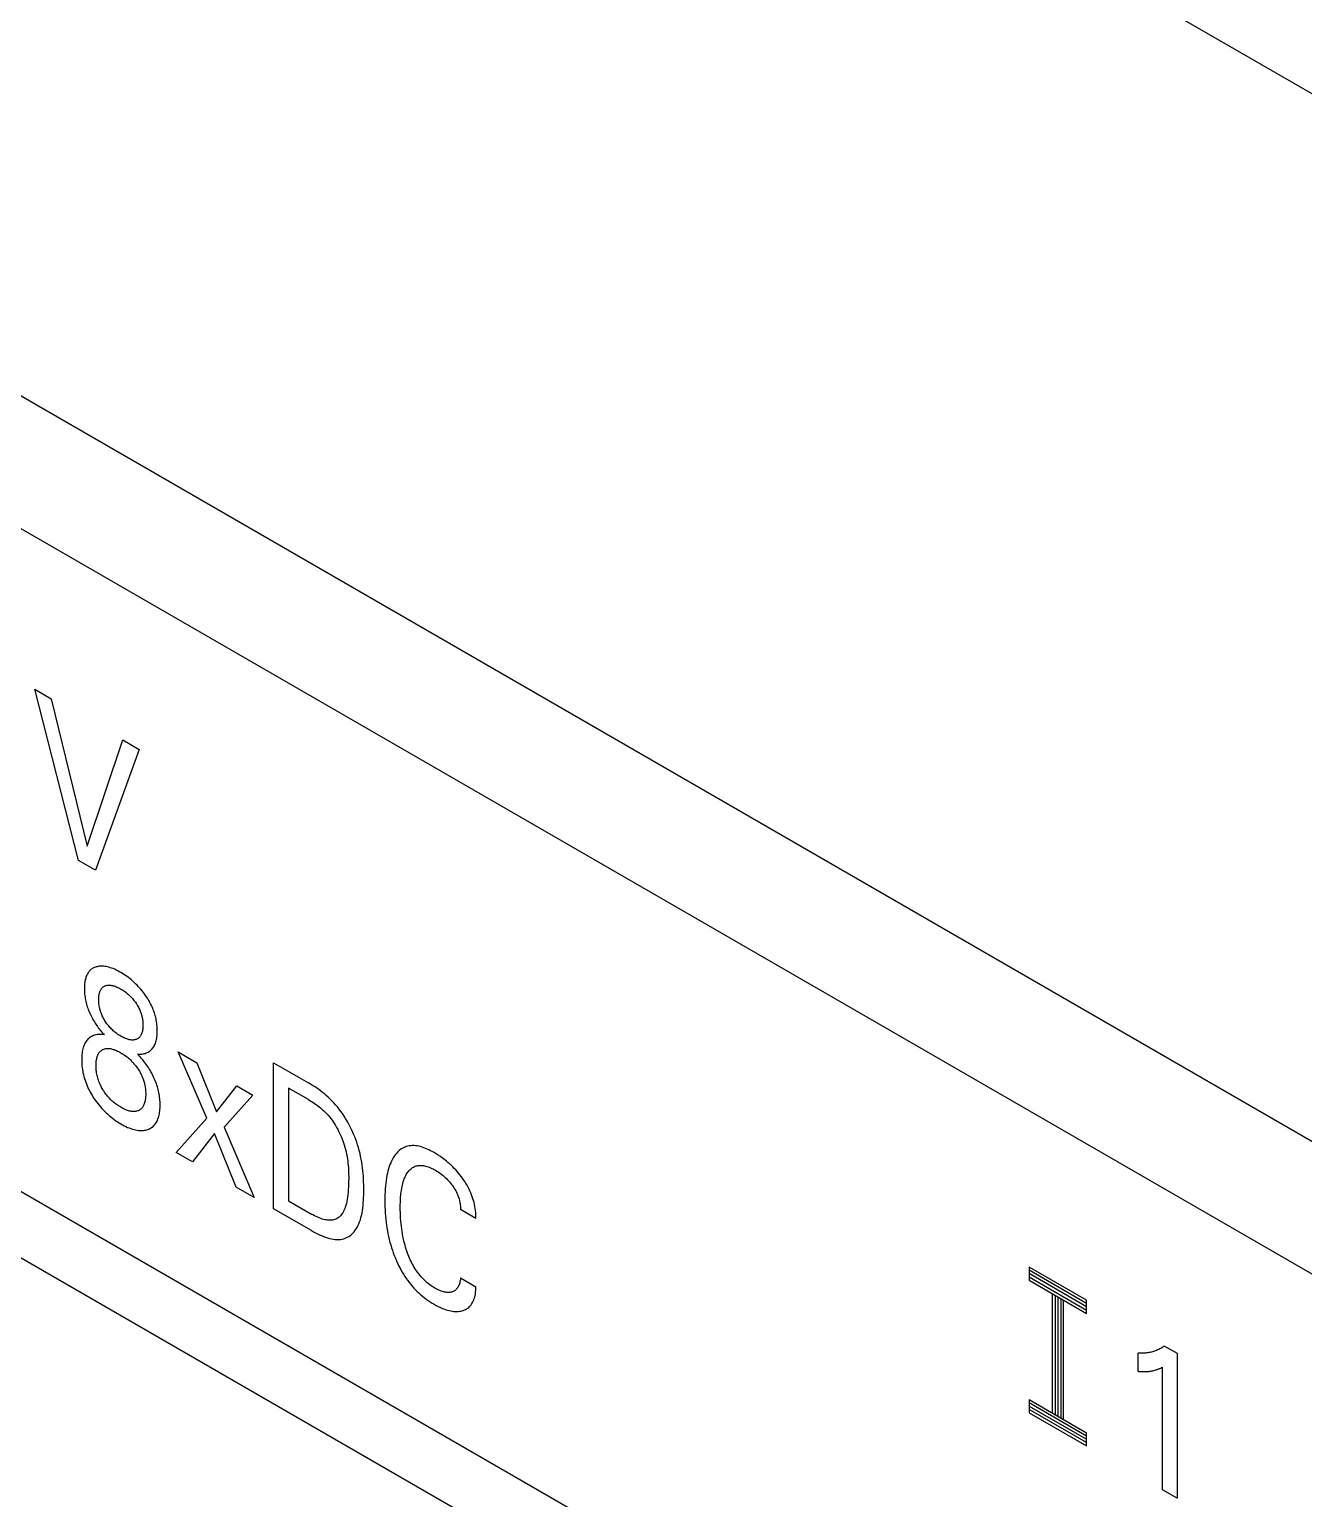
# Model space of a CAD drawing. Extents: x 0 to 420, y 0 to 297.
# Drawn here: x 179.41 to 195.1, y 179.06 to 197.16 of the extents above; entities that cross this region are included whole.
import ezdxf

# ---------------------------------------------------------------- set-up
doc = ezdxf.new("R2010")
doc.units = 0
doc.header["$LTSCALE"] = 23.1
doc.layers.add('40000_ISO', color=7, linetype='CONTINUOUS')

msp = doc.modelspace()

# ---------------------------------------------------------------- linework, layer by layer
at = {"layer": '40000_ISO', "color": 7, "linetype": 'CONTINUOUS'}
for p, q in [((231.888, 175.184), (182.744, 203.557)), ((220.716, 168.734), (171.572, 197.107)), ((220.009, 167.509), (170.865, 195.882)), ((180.019, 186.923), (179.482, 189.029)), ((179.482, 189.029), (179.683, 188.913)), ((179.683, 188.913), (180.126, 187.097)), ((180.126, 187.097), (180.563, 188.405)), ((180.563, 188.405), (180.764, 188.289)), ((180.764, 188.289), (180.226, 186.803)), ((220.009, 159.344), (170.865, 187.717)), ((219.656, 158.732), (170.511, 187.104)), ((180.226, 186.803), (180.019, 186.923)), ((180.104, 185.46), (180.101, 185.446)), ((180.107, 185.473), (180.104, 185.46)), ((180.111, 185.485), (180.107, 185.473)), ((180.115, 185.496), (180.111, 185.485)), ((180.12, 185.507), (180.115, 185.496)), ((180.125, 185.517), (180.12, 185.507)), ((180.13, 185.527), (180.125, 185.517)), ((180.136, 185.537), (180.13, 185.527)), ((180.142, 185.546), (180.136, 185.537)), ((180.149, 185.554), (180.142, 185.546)), ((180.155, 185.562), (180.149, 185.554)), ((180.163, 185.57), (180.155, 185.562)), ((180.171, 185.577), (180.163, 185.57)), ((180.179, 185.583), (180.171, 185.577)), ((180.188, 185.589), (180.179, 185.583)), ((180.197, 185.594), (180.188, 185.589)), ((180.206, 185.599), (180.197, 185.594)), ((180.216, 185.603), (180.206, 185.599)), ((180.226, 185.607), (180.216, 185.603)), ((180.236, 185.61), (180.226, 185.607)), ((180.248, 185.613), (180.236, 185.61)), ((180.26, 185.616), (180.248, 185.613)), ((180.273, 185.618), (180.26, 185.616)), ((180.285, 185.619), (180.273, 185.618)), ((180.298, 185.619), (180.285, 185.619)), ((180.311, 185.619), (180.298, 185.619)), ((180.325, 185.618), (180.311, 185.619)), ((180.341, 185.617), (180.325, 185.618)), ((180.358, 185.614), (180.341, 185.617)), ((180.375, 185.611), (180.358, 185.614)), ((180.392, 185.606), (180.375, 185.611)), ((180.409, 185.601), (180.392, 185.606)), ((180.426, 185.596), (180.409, 185.601)), ((180.445, 185.589), (180.426, 185.596)), ((180.464, 185.581), (180.445, 185.589)), ((180.483, 185.572), (180.464, 185.581)), ((180.502, 185.563), (180.483, 185.572)), ((180.521, 185.552), (180.502, 185.563)), ((180.54, 185.542), (180.521, 185.552)), ((180.559, 185.53), (180.54, 185.542)), ((180.578, 185.518), (180.559, 185.53)), ((180.597, 185.506), (180.578, 185.518)), ((180.616, 185.493), (180.597, 185.506)), ((180.635, 185.479), (180.616, 185.493)), ((180.654, 185.464), (180.635, 185.479)), ((180.671, 185.45), (180.654, 185.464)), ((180.092, 185.374), (180.091, 185.358)), ((180.091, 185.358), (180.091, 185.343)), ((180.091, 185.343), (180.091, 185.326)), ((180.091, 185.326), (180.092, 185.309)), ((180.093, 185.389), (180.092, 185.374)), ((180.092, 185.309), (180.093, 185.292)), ((180.094, 185.404), (180.093, 185.389)), ((180.093, 185.292), (180.094, 185.275)), ((180.096, 185.418), (180.094, 185.404)), ((180.098, 185.433), (180.096, 185.418)), ((180.101, 185.446), (180.098, 185.433)), ((180.273, 185.268), (180.275, 185.28)), ((180.275, 185.28), (180.278, 185.291)), ((180.278, 185.291), (180.28, 185.299)), ((180.28, 185.299), (180.283, 185.307)), ((180.283, 185.307), (180.286, 185.315)), ((180.286, 185.315), (180.289, 185.322)), ((180.289, 185.322), (180.293, 185.329)), ((180.293, 185.329), (180.297, 185.336)), ((180.297, 185.336), (180.301, 185.342)), ((180.301, 185.342), (180.306, 185.348)), ((180.306, 185.348), (180.312, 185.354)), ((180.312, 185.354), (180.318, 185.36)), ((180.318, 185.36), (180.324, 185.365)), ((180.324, 185.365), (180.331, 185.37)), ((180.331, 185.37), (180.338, 185.374)), ((180.338, 185.374), (180.345, 185.377)), ((180.345, 185.377), (180.353, 185.38)), ((180.353, 185.38), (180.361, 185.382)), ((180.361, 185.382), (180.37, 185.384)), ((180.37, 185.384), (180.379, 185.385)), ((180.379, 185.385), (180.388, 185.386)), ((180.388, 185.386), (180.397, 185.386)), ((180.397, 185.386), (180.406, 185.386)), ((180.406, 185.386), (180.416, 185.385)), ((180.416, 185.385), (180.426, 185.383)), ((180.426, 185.383), (180.437, 185.381)), ((180.437, 185.381), (180.447, 185.379)), ((180.447, 185.379), (180.458, 185.376)), ((180.458, 185.376), (180.469, 185.372)), ((180.469, 185.372), (180.48, 185.368)), ((180.48, 185.368), (180.492, 185.363)), ((180.492, 185.363), (180.504, 185.357)), ((180.504, 185.357), (180.516, 185.351)), ((180.516, 185.351), (180.528, 185.345)), ((180.528, 185.345), (180.54, 185.338)), ((180.54, 185.338), (180.552, 185.331)), ((180.552, 185.331), (180.564, 185.323)), ((180.564, 185.323), (180.576, 185.316)), ((180.576, 185.316), (180.588, 185.307)), ((180.588, 185.307), (180.6, 185.299)), ((180.6, 185.299), (180.612, 185.289)), ((180.612, 185.289), (180.622, 185.281)), ((180.622, 185.281), (180.633, 185.272)), ((180.688, 185.435), (180.671, 185.45)), ((180.705, 185.42), (180.688, 185.435)), ((180.722, 185.404), (180.705, 185.42)), ((180.739, 185.387), (180.722, 185.404)), ((180.755, 185.37), (180.739, 185.387)), ((180.771, 185.353), (180.755, 185.37)), ((180.786, 185.335), (180.771, 185.353)), ((180.801, 185.317), (180.786, 185.335)), ((180.816, 185.298), (180.801, 185.317)), ((180.83, 185.279), (180.816, 185.298)), ((180.844, 185.259), (180.83, 185.279)), ((180.094, 185.275), (180.096, 185.258)), ((180.096, 185.258), (180.099, 185.24)), ((180.099, 185.24), (180.102, 185.222)), ((180.102, 185.222), (180.105, 185.204)), ((180.105, 185.204), (180.108, 185.187)), ((180.108, 185.187), (180.113, 185.17)), ((180.113, 185.17), (180.117, 185.153)), ((180.117, 185.153), (180.122, 185.136)), ((180.122, 185.136), (180.127, 185.119)), ((180.127, 185.119), (180.133, 185.102)), ((180.133, 185.102), (180.139, 185.085)), ((180.269, 185.232), (180.27, 185.245)), ((180.269, 185.22), (180.269, 185.232)), ((180.269, 185.207), (180.269, 185.22)), ((180.269, 185.194), (180.269, 185.207)), ((180.269, 185.181), (180.269, 185.194)), ((180.27, 185.167), (180.269, 185.181)), ((180.27, 185.245), (180.271, 185.257)), ((180.271, 185.154), (180.27, 185.167)), ((180.271, 185.257), (180.273, 185.268)), ((180.273, 185.14), (180.271, 185.154)), ((180.275, 185.126), (180.273, 185.14)), ((180.278, 185.112), (180.275, 185.126)), ((180.28, 185.101), (180.278, 185.112)), ((180.283, 185.089), (180.28, 185.101)), ((180.633, 185.272), (180.643, 185.262)), ((180.643, 185.262), (180.654, 185.252)), ((180.654, 185.252), (180.664, 185.242)), ((180.664, 185.242), (180.674, 185.231)), ((180.674, 185.231), (180.683, 185.221)), ((180.683, 185.221), (180.692, 185.21)), ((180.692, 185.21), (180.701, 185.199)), ((180.701, 185.199), (180.71, 185.188)), ((180.71, 185.188), (180.719, 185.176)), ((180.719, 185.176), (180.727, 185.164)), ((180.727, 185.164), (180.728, 185.162)), ((180.728, 185.162), (180.736, 185.15)), ((180.736, 185.15), (180.743, 185.139)), ((180.743, 185.139), (180.75, 185.127)), ((180.75, 185.127), (180.756, 185.115)), ((180.756, 185.115), (180.763, 185.103)), ((180.763, 185.103), (180.768, 185.091)), ((180.855, 185.242), (180.844, 185.259)), ((180.867, 185.225), (180.855, 185.242)), ((180.877, 185.208), (180.867, 185.225)), ((180.888, 185.191), (180.877, 185.208)), ((180.897, 185.173), (180.888, 185.191)), ((180.907, 185.155), (180.897, 185.173)), ((180.916, 185.137), (180.907, 185.155)), ((180.925, 185.118), (180.916, 185.137)), ((180.932, 185.1), (180.925, 185.118)), ((180.94, 185.082), (180.932, 185.1)), ((180.139, 185.085), (180.146, 185.068)), ((180.146, 185.068), (180.153, 185.05)), ((180.153, 185.05), (180.161, 185.033)), ((180.161, 185.033), (180.169, 185.016)), ((180.169, 185.016), (180.178, 184.999)), ((180.178, 184.999), (180.186, 184.982)), ((180.186, 184.982), (180.196, 184.965)), ((180.196, 184.965), (180.205, 184.949)), ((180.205, 184.949), (180.215, 184.933)), ((180.215, 184.933), (180.224, 184.918)), ((180.224, 184.918), (180.233, 184.904)), ((180.286, 185.078), (180.283, 185.089)), ((180.289, 185.067), (180.286, 185.078)), ((180.293, 185.055), (180.289, 185.067)), ((180.297, 185.044), (180.293, 185.055)), ((180.301, 185.032), (180.297, 185.044)), ((180.306, 185.021), (180.301, 185.032)), ((180.311, 185.008), (180.306, 185.021)), ((180.317, 184.996), (180.311, 185.008)), ((180.323, 184.983), (180.317, 184.996)), ((180.33, 184.971), (180.323, 184.983)), ((180.337, 184.959), (180.33, 184.971)), ((180.344, 184.947), (180.337, 184.959)), ((180.352, 184.935), (180.344, 184.947)), ((180.36, 184.923), (180.352, 184.935)), ((180.369, 184.911), (180.36, 184.923)), ((180.768, 185.091), (180.774, 185.078)), ((180.774, 185.078), (180.779, 185.067)), ((180.779, 185.067), (180.783, 185.056)), ((180.783, 185.056), (180.787, 185.044)), ((180.787, 185.044), (180.791, 185.033)), ((180.791, 185.033), (180.794, 185.022)), ((180.794, 185.022), (180.797, 185.01)), ((180.797, 185.01), (180.8, 184.999)), ((180.8, 184.999), (180.802, 184.988)), ((180.802, 184.988), (180.805, 184.974)), ((180.805, 184.974), (180.807, 184.96)), ((180.807, 184.96), (180.809, 184.947)), ((180.809, 184.947), (180.81, 184.933)), ((180.81, 184.933), (180.811, 184.92)), ((180.811, 184.92), (180.811, 184.907)), ((180.947, 185.064), (180.94, 185.082)), ((180.953, 185.046), (180.947, 185.064)), ((180.959, 185.028), (180.953, 185.046)), ((180.964, 185.009), (180.959, 185.028)), ((180.969, 184.991), (180.964, 185.009)), ((180.973, 184.973), (180.969, 184.991)), ((180.977, 184.954), (180.973, 184.973)), ((180.98, 184.935), (180.977, 184.954)), ((180.983, 184.916), (180.98, 184.935)), ((180.985, 184.897), (180.983, 184.916)), ((180.156, 184.738), (180.145, 184.73)), ((180.167, 184.746), (180.156, 184.738)), ((180.179, 184.753), (180.167, 184.746)), ((180.191, 184.759), (180.179, 184.753)), ((180.205, 184.765), (180.191, 184.759)), ((180.219, 184.77), (180.205, 184.765)), ((180.234, 184.774), (180.219, 184.77)), ((180.233, 184.904), (180.243, 184.89)), ((180.25, 184.777), (180.234, 184.774)), ((180.243, 184.89), (180.253, 184.876)), ((180.266, 184.779), (180.25, 184.777)), ((180.253, 184.876), (180.262, 184.862)), ((180.262, 184.862), (180.272, 184.849)), ((180.283, 184.78), (180.266, 184.779)), ((180.272, 184.849), (180.283, 184.836)), ((180.283, 184.836), (180.293, 184.824)), ((180.3, 184.78), (180.283, 184.78)), ((180.293, 184.824), (180.303, 184.811)), ((180.318, 184.778), (180.3, 184.78)), ((180.303, 184.811), (180.314, 184.799)), ((180.314, 184.799), (180.325, 184.788)), ((180.336, 184.776), (180.318, 184.778)), ((180.325, 184.788), (180.336, 184.776)), ((180.378, 184.899), (180.369, 184.911)), ((180.387, 184.888), (180.378, 184.899)), ((180.396, 184.877), (180.387, 184.888)), ((180.405, 184.866), (180.396, 184.877)), ((180.415, 184.855), (180.405, 184.866)), ((180.426, 184.845), (180.415, 184.855)), ((180.436, 184.835), (180.426, 184.845)), ((180.447, 184.825), (180.436, 184.835)), ((180.457, 184.816), (180.447, 184.825)), ((180.468, 184.807), (180.457, 184.816)), ((180.48, 184.797), (180.468, 184.807)), ((180.492, 184.789), (180.48, 184.797)), ((180.504, 184.78), (180.492, 184.789)), ((180.516, 184.772), (180.504, 184.78)), ((180.528, 184.765), (180.516, 184.772)), ((180.54, 184.758), (180.528, 184.765)), ((180.552, 184.751), (180.54, 184.758)), ((180.564, 184.744), (180.552, 184.751)), ((180.576, 184.738), (180.564, 184.744)), ((180.588, 184.733), (180.576, 184.738)), ((180.763, 184.738), (180.757, 184.733)), ((180.769, 184.744), (180.763, 184.738)), ((180.774, 184.75), (180.769, 184.744)), ((180.779, 184.756), (180.774, 184.75)), ((180.783, 184.763), (180.779, 184.756)), ((180.787, 184.77), (180.783, 184.763)), ((180.791, 184.777), (180.787, 184.77)), ((180.794, 184.785), (180.791, 184.777)), ((180.797, 184.792), (180.794, 184.785)), ((180.8, 184.801), (180.797, 184.792)), ((180.802, 184.809), (180.8, 184.801)), ((180.805, 184.82), (180.802, 184.809)), ((180.807, 184.832), (180.805, 184.82)), ((180.809, 184.843), (180.807, 184.832)), ((180.81, 184.856), (180.809, 184.843)), ((180.811, 184.868), (180.81, 184.856)), ((180.811, 184.907), (180.811, 184.894)), ((180.811, 184.894), (180.811, 184.881)), ((180.811, 184.881), (180.811, 184.868)), ((180.982, 184.734), (180.985, 184.751)), ((180.987, 184.878), (180.985, 184.897)), ((180.985, 184.751), (180.987, 184.769)), ((180.988, 184.86), (180.987, 184.878)), ((180.987, 184.769), (180.988, 184.787)), ((180.989, 184.842), (180.988, 184.86)), ((180.988, 184.787), (180.989, 184.805)), ((180.989, 184.824), (180.989, 184.842)), ((180.989, 184.805), (180.989, 184.824)), ((180.065, 184.568), (180.062, 184.549)), ((180.068, 184.586), (180.065, 184.568)), ((180.072, 184.603), (180.068, 184.586)), ((180.077, 184.619), (180.072, 184.603)), ((180.082, 184.634), (180.077, 184.619)), ((180.088, 184.648), (180.082, 184.634)), ((180.094, 184.662), (180.088, 184.648)), ((180.101, 184.675), (180.094, 184.662)), ((180.109, 184.688), (180.101, 184.675)), ((180.117, 184.699), (180.109, 184.688)), ((180.126, 184.71), (180.117, 184.699)), ((180.135, 184.72), (180.126, 184.71)), ((180.145, 184.73), (180.135, 184.72)), ((180.271, 184.551), (180.277, 184.559)), ((180.277, 184.559), (180.283, 184.566)), ((180.283, 184.566), (180.29, 184.573)), ((180.29, 184.573), (180.297, 184.579)), ((180.297, 184.579), (180.304, 184.584)), ((180.304, 184.584), (180.312, 184.589)), ((180.312, 184.589), (180.32, 184.593)), ((180.32, 184.593), (180.329, 184.597)), ((180.329, 184.597), (180.338, 184.6)), ((180.338, 184.6), (180.348, 184.602)), ((180.348, 184.602), (180.358, 184.604)), ((180.358, 184.604), (180.368, 184.605)), ((180.368, 184.605), (180.378, 184.606)), ((180.378, 184.606), (180.389, 184.606)), ((180.389, 184.606), (180.4, 184.605)), ((180.4, 184.605), (180.412, 184.604)), ((180.412, 184.604), (180.424, 184.602)), ((180.424, 184.602), (180.435, 184.599)), ((180.435, 184.599), (180.447, 184.595)), ((180.447, 184.595), (180.459, 184.592)), ((180.459, 184.592), (180.473, 184.587)), ((180.473, 184.587), (180.486, 184.581)), ((180.486, 184.581), (180.5, 184.575)), ((180.5, 184.575), (180.513, 184.569)), ((180.513, 184.569), (180.527, 184.561)), ((180.527, 184.561), (180.54, 184.554)), ((180.54, 184.554), (180.554, 184.546)), ((180.6, 184.728), (180.588, 184.733)), ((180.612, 184.724), (180.6, 184.728)), ((180.623, 184.72), (180.612, 184.724)), ((180.633, 184.717), (180.623, 184.72)), ((180.644, 184.714), (180.633, 184.717)), ((180.654, 184.713), (180.644, 184.714)), ((180.665, 184.711), (180.654, 184.713)), ((180.675, 184.71), (180.665, 184.711)), ((180.684, 184.71), (180.675, 184.71)), ((180.693, 184.71), (180.684, 184.71)), ((180.702, 184.711), (180.693, 184.71)), ((180.711, 184.713), (180.702, 184.711)), ((180.72, 184.715), (180.711, 184.713)), ((180.728, 184.718), (180.72, 184.715)), ((180.736, 184.721), (180.728, 184.718)), ((180.743, 184.724), (180.736, 184.721)), ((180.75, 184.729), (180.743, 184.724)), ((180.757, 184.733), (180.75, 184.729)), ((180.853, 184.551), (180.865, 184.556)), ((180.865, 184.556), (180.876, 184.562)), ((180.876, 184.562), (180.887, 184.568)), ((180.887, 184.568), (180.898, 184.575)), ((180.898, 184.575), (180.907, 184.583)), ((180.907, 184.583), (180.917, 184.592)), ((180.917, 184.592), (180.926, 184.601)), ((180.926, 184.601), (180.934, 184.612)), ((180.934, 184.612), (180.942, 184.622)), ((180.942, 184.622), (180.949, 184.634)), ((180.949, 184.634), (180.955, 184.646)), ((180.955, 184.646), (180.961, 184.659)), ((180.961, 184.659), (180.966, 184.673)), ((180.966, 184.673), (180.971, 184.687)), ((180.971, 184.687), (180.975, 184.701)), ((180.975, 184.701), (180.979, 184.717)), ((180.979, 184.717), (180.982, 184.734)), ((181.6, 183.747), (181.246, 184.563)), ((181.246, 184.563), (181.474, 184.431)), ((180.059, 184.511), (180.058, 184.491)), ((180.058, 184.491), (180.058, 184.471)), ((180.058, 184.471), (180.058, 184.451)), ((180.058, 184.451), (180.058, 184.431)), ((180.058, 184.431), (180.06, 184.411)), ((180.06, 184.53), (180.059, 184.511)), ((180.062, 184.549), (180.06, 184.53)), ((180.06, 184.411), (180.061, 184.39)), ((180.061, 184.39), (180.064, 184.37)), ((180.235, 184.412), (180.236, 184.426)), ((180.235, 184.398), (180.235, 184.412)), ((180.235, 184.383), (180.235, 184.398)), ((180.236, 184.367), (180.235, 184.383)), ((180.236, 184.426), (180.237, 184.44)), ((180.237, 184.44), (180.238, 184.454)), ((180.238, 184.454), (180.24, 184.467)), ((180.24, 184.467), (180.243, 184.48)), ((180.243, 184.48), (180.245, 184.493)), ((180.245, 184.493), (180.249, 184.504)), ((180.249, 184.504), (180.252, 184.514)), ((180.252, 184.514), (180.256, 184.524)), ((180.256, 184.524), (180.261, 184.534)), ((180.261, 184.534), (180.266, 184.543)), ((180.266, 184.543), (180.271, 184.551)), ((180.554, 184.546), (180.567, 184.537)), ((180.567, 184.537), (180.581, 184.528)), ((180.581, 184.528), (180.594, 184.519)), ((180.594, 184.519), (180.608, 184.509)), ((180.608, 184.509), (180.621, 184.498)), ((180.621, 184.498), (180.633, 184.488)), ((180.633, 184.488), (180.645, 184.478)), ((180.645, 184.478), (180.657, 184.467)), ((180.657, 184.467), (180.669, 184.455)), ((180.669, 184.455), (180.68, 184.443)), ((180.68, 184.443), (180.692, 184.431)), ((180.692, 184.431), (180.702, 184.419)), ((180.702, 184.419), (180.713, 184.406)), ((180.713, 184.406), (180.723, 184.393)), ((180.723, 184.393), (180.733, 184.38)), ((180.733, 184.38), (180.743, 184.366)), ((180.758, 184.526), (180.744, 184.539)), ((180.744, 184.539), (180.759, 184.538)), ((180.771, 184.512), (180.758, 184.526)), ((180.759, 184.538), (180.773, 184.537)), ((180.784, 184.498), (180.771, 184.512)), ((180.773, 184.537), (180.788, 184.537)), ((180.796, 184.483), (180.784, 184.498)), ((180.788, 184.537), (180.801, 184.538)), ((180.809, 184.468), (180.796, 184.483)), ((180.801, 184.538), (180.815, 184.54)), ((180.821, 184.453), (180.809, 184.468)), ((180.815, 184.54), (180.828, 184.543)), ((180.833, 184.437), (180.821, 184.453)), ((180.828, 184.543), (180.841, 184.546)), ((180.845, 184.422), (180.833, 184.437)), ((180.841, 184.546), (180.853, 184.551)), ((180.857, 184.405), (180.845, 184.422)), ((180.868, 184.388), (180.857, 184.405)), ((180.879, 184.371), (180.868, 184.388)), ((181.474, 184.431), (181.719, 183.827)), ((182.421, 182.633), (182.421, 184.429)), ((182.421, 184.429), (182.85, 184.182)), ((180.064, 184.37), (180.067, 184.349)), ((180.067, 184.349), (180.07, 184.328)), ((180.07, 184.328), (180.074, 184.306)), ((180.074, 184.306), (180.079, 184.284)), ((180.079, 184.284), (180.085, 184.261)), ((180.085, 184.261), (180.092, 184.238)), ((180.092, 184.238), (180.099, 184.215)), ((180.099, 184.215), (180.107, 184.192)), ((180.107, 184.192), (180.116, 184.17)), ((180.237, 184.352), (180.236, 184.367)), ((180.238, 184.336), (180.237, 184.352)), ((180.24, 184.321), (180.238, 184.336)), ((180.242, 184.305), (180.24, 184.321)), ((180.245, 184.288), (180.242, 184.305)), ((180.248, 184.274), (180.245, 184.288)), ((180.252, 184.259), (180.248, 184.274)), ((180.256, 184.244), (180.252, 184.259)), ((180.26, 184.229), (180.256, 184.244)), ((180.265, 184.214), (180.26, 184.229)), ((180.27, 184.199), (180.265, 184.214)), ((180.276, 184.184), (180.27, 184.199)), ((180.743, 184.366), (180.752, 184.353)), ((180.752, 184.353), (180.761, 184.339)), ((180.761, 184.339), (180.769, 184.326)), ((180.769, 184.326), (180.777, 184.312)), ((180.777, 184.312), (180.784, 184.298)), ((180.784, 184.298), (180.791, 184.284)), ((180.791, 184.284), (180.798, 184.27)), ((180.798, 184.27), (180.804, 184.255)), ((180.804, 184.255), (180.809, 184.242)), ((180.809, 184.242), (180.814, 184.229)), ((180.814, 184.229), (180.819, 184.217)), ((180.819, 184.217), (180.823, 184.204)), ((180.823, 184.204), (180.826, 184.191)), ((180.89, 184.354), (180.879, 184.371)), ((180.901, 184.337), (180.89, 184.354)), ((180.911, 184.319), (180.901, 184.337)), ((180.921, 184.301), (180.911, 184.319)), ((180.93, 184.283), (180.921, 184.301)), ((180.939, 184.265), (180.93, 184.283)), ((180.948, 184.246), (180.939, 184.265)), ((180.956, 184.228), (180.948, 184.246)), ((180.964, 184.209), (180.956, 184.228)), ((180.971, 184.191), (180.964, 184.209)), ((180.116, 184.17), (180.125, 184.147)), ((180.125, 184.147), (180.134, 184.127)), ((180.134, 184.127), (180.143, 184.107)), ((180.143, 184.107), (180.153, 184.087)), ((180.153, 184.087), (180.163, 184.068)), ((180.163, 184.068), (180.174, 184.049)), ((180.174, 184.049), (180.185, 184.03)), ((180.185, 184.03), (180.197, 184.011)), ((180.197, 184.011), (180.209, 183.992)), ((180.282, 184.17), (180.276, 184.184)), ((180.289, 184.156), (180.282, 184.17)), ((180.296, 184.141), (180.289, 184.156)), ((180.303, 184.127), (180.296, 184.141)), ((180.311, 184.113), (180.303, 184.127)), ((180.319, 184.1), (180.311, 184.113)), ((180.327, 184.086), (180.319, 184.1)), ((180.329, 184.083), (180.327, 184.086)), ((180.338, 184.069), (180.329, 184.083)), ((180.347, 184.056), (180.338, 184.069)), ((180.357, 184.043), (180.347, 184.056)), ((180.367, 184.03), (180.357, 184.043)), ((180.377, 184.018), (180.367, 184.03)), ((180.387, 184.006), (180.377, 184.018)), ((180.826, 184.191), (180.83, 184.178)), ((180.83, 184.178), (180.833, 184.165)), ((180.833, 184.165), (180.836, 184.153)), ((180.836, 184.153), (180.838, 184.137)), ((180.838, 184.137), (180.841, 184.121)), ((180.841, 184.121), (180.843, 184.105)), ((180.843, 184.105), (180.844, 184.09)), ((180.844, 184.09), (180.845, 184.075)), ((180.845, 184.016), (180.844, 184.001)), ((180.845, 184.075), (180.846, 184.06)), ((180.846, 184.03), (180.845, 184.016)), ((180.846, 184.06), (180.846, 184.045)), ((180.846, 184.045), (180.846, 184.03)), ((180.978, 184.172), (180.971, 184.191)), ((180.984, 184.154), (180.978, 184.172)), ((180.99, 184.135), (180.984, 184.154)), ((180.996, 184.117), (180.99, 184.135)), ((181, 184.099), (180.996, 184.117)), ((181.005, 184.08), (181, 184.099)), ((181.009, 184.062), (181.005, 184.08)), ((181.012, 184.043), (181.009, 184.062)), ((181.015, 184.024), (181.012, 184.043)), ((181.018, 184.005), (181.015, 184.024)), ((181.719, 183.827), (181.967, 184.146)), ((182.167, 184.031), (181.813, 183.636)), ((181.967, 184.146), (182.167, 184.031)), ((182.606, 184.118), (182.606, 182.73)), ((182.85, 183.978), (182.606, 184.118)), ((182.874, 184.167), (182.85, 184.182)), ((182.899, 184.152), (182.874, 184.167)), ((182.923, 184.136), (182.899, 184.152)), ((182.948, 184.12), (182.923, 184.136)), ((182.973, 184.103), (182.948, 184.12)), ((182.997, 184.085), (182.973, 184.103)), ((183.022, 184.066), (182.997, 184.085)), ((183.046, 184.046), (183.022, 184.066)), ((183.07, 184.026), (183.046, 184.046)), ((183.094, 184.005), (183.07, 184.026)), ((180.209, 183.992), (180.224, 183.971)), ((180.224, 183.971), (180.239, 183.949)), ((180.239, 183.949), (180.255, 183.928)), ((180.255, 183.928), (180.272, 183.908)), ((180.272, 183.908), (180.288, 183.888)), ((180.288, 183.888), (180.305, 183.868)), ((180.305, 183.868), (180.323, 183.849)), ((180.323, 183.849), (180.341, 183.831)), ((180.341, 183.831), (180.359, 183.813)), ((180.399, 183.993), (180.387, 184.006)), ((180.41, 183.981), (180.399, 183.993)), ((180.422, 183.97), (180.41, 183.981)), ((180.434, 183.959), (180.422, 183.97)), ((180.446, 183.948), (180.434, 183.959)), ((180.458, 183.938), (180.446, 183.948)), ((180.472, 183.927), (180.458, 183.938)), ((180.485, 183.917), (180.472, 183.927)), ((180.499, 183.907), (180.485, 183.917)), ((180.513, 183.898), (180.499, 183.907)), ((180.526, 183.89), (180.513, 183.898)), ((180.54, 183.882), (180.526, 183.89)), ((180.554, 183.874), (180.54, 183.882)), ((180.567, 183.867), (180.554, 183.874)), ((180.581, 183.86), (180.567, 183.867)), ((180.595, 183.854), (180.581, 183.86)), ((180.608, 183.848), (180.595, 183.854)), ((180.622, 183.844), (180.608, 183.848)), ((180.634, 183.84), (180.622, 183.844)), ((180.646, 183.836), (180.634, 183.84)), ((180.658, 183.834), (180.646, 183.836)), ((180.67, 183.832), (180.658, 183.834)), ((180.681, 183.83), (180.67, 183.832)), ((180.693, 183.83), (180.681, 183.83)), ((180.703, 183.83), (180.693, 183.83)), ((180.714, 183.831), (180.703, 183.83)), ((180.724, 183.832), (180.714, 183.831)), ((180.734, 183.834), (180.724, 183.832)), ((180.744, 183.837), (180.734, 183.834)), ((180.753, 183.84), (180.744, 183.837)), ((180.761, 183.844), (180.753, 183.84)), ((180.77, 183.848), (180.761, 183.844)), ((180.777, 183.853), (180.77, 183.848)), ((180.785, 183.859), (180.777, 183.853)), ((180.792, 183.865), (180.785, 183.859)), ((180.798, 183.872), (180.792, 183.865)), ((180.805, 183.879), (180.798, 183.872)), ((180.81, 183.887), (180.805, 183.879)), ((180.816, 183.896), (180.81, 183.887)), ((180.821, 183.905), (180.816, 183.896)), ((180.825, 183.915), (180.821, 183.905)), ((180.829, 183.926), (180.825, 183.915)), ((180.833, 183.936), (180.829, 183.926)), ((180.836, 183.947), (180.833, 183.936)), ((180.839, 183.96), (180.836, 183.947)), ((180.841, 183.974), (180.839, 183.96)), ((180.843, 183.987), (180.841, 183.974)), ((180.844, 184.001), (180.843, 183.987)), ((181.017, 183.819), (181.02, 183.837)), ((181.02, 183.986), (181.018, 184.005)), ((181.021, 183.968), (181.02, 183.986)), ((181.02, 183.837), (181.021, 183.855)), ((181.023, 183.949), (181.021, 183.968)), ((181.021, 183.855), (181.023, 183.874)), ((181.023, 183.931), (181.023, 183.949)), ((181.023, 183.913), (181.023, 183.931)), ((181.023, 183.894), (181.023, 183.913)), ((181.023, 183.874), (181.023, 183.894)), ((182.85, 183.978), (182.869, 183.967)), ((182.869, 183.967), (182.888, 183.955)), ((182.888, 183.955), (182.907, 183.942)), ((182.907, 183.942), (182.926, 183.929)), ((182.926, 183.929), (182.945, 183.916)), ((182.945, 183.916), (182.964, 183.901)), ((182.964, 183.901), (182.983, 183.886)), ((182.983, 183.886), (183.002, 183.871)), ((183.002, 183.871), (183.021, 183.855)), ((183.021, 183.855), (183.039, 183.838)), ((183.039, 183.838), (183.057, 183.82)), ((183.117, 183.983), (183.094, 184.005)), ((183.14, 183.96), (183.117, 183.983)), ((183.163, 183.936), (183.14, 183.96)), ((183.185, 183.912), (183.163, 183.936)), ((183.207, 183.887), (183.185, 183.912)), ((183.228, 183.86), (183.207, 183.887)), ((183.249, 183.832), (183.228, 183.86)), ((183.27, 183.804), (183.249, 183.832)), ((180.359, 183.813), (180.378, 183.796)), ((180.378, 183.796), (180.397, 183.779)), ((180.397, 183.779), (180.415, 183.764)), ((180.415, 183.764), (180.436, 183.747)), ((180.436, 183.747), (180.457, 183.732)), ((180.457, 183.732), (180.477, 183.717)), ((180.477, 183.717), (180.498, 183.704)), ((180.498, 183.704), (180.519, 183.69)), ((180.519, 183.69), (180.54, 183.678)), ((180.54, 183.678), (180.561, 183.666)), ((180.561, 183.666), (180.582, 183.655)), ((180.582, 183.655), (180.603, 183.645)), ((180.937, 183.647), (180.947, 183.656)), ((180.947, 183.656), (180.956, 183.666)), ((180.956, 183.666), (180.964, 183.676)), ((180.964, 183.676), (180.972, 183.688)), ((180.972, 183.688), (180.979, 183.699)), ((180.979, 183.699), (180.986, 183.712)), ((180.986, 183.712), (180.992, 183.725)), ((180.992, 183.725), (180.997, 183.738)), ((180.997, 183.738), (181.002, 183.753)), ((181.002, 183.753), (181.007, 183.767)), ((181.007, 183.767), (181.011, 183.784)), ((181.011, 183.784), (181.014, 183.801)), ((181.014, 183.801), (181.017, 183.819)), ((181.22, 183.326), (181.6, 183.747)), ((183.057, 183.82), (183.075, 183.802)), ((183.075, 183.802), (183.092, 183.783)), ((183.092, 183.783), (183.109, 183.763)), ((183.109, 183.763), (183.125, 183.743)), ((183.125, 183.743), (183.141, 183.722)), ((183.141, 183.722), (183.156, 183.701)), ((183.156, 183.701), (183.17, 183.679)), ((183.17, 183.679), (183.184, 183.657)), ((183.184, 183.657), (183.197, 183.634)), ((183.289, 183.774), (183.27, 183.804)), ((183.308, 183.744), (183.289, 183.774)), ((183.327, 183.713), (183.308, 183.744)), ((183.344, 183.682), (183.327, 183.713)), ((183.361, 183.65), (183.344, 183.682)), ((183.377, 183.618), (183.361, 183.65)), ((180.603, 183.645), (180.624, 183.635)), ((180.624, 183.635), (180.644, 183.627)), ((180.644, 183.627), (180.665, 183.619)), ((180.665, 183.619), (180.684, 183.613)), ((180.684, 183.613), (180.703, 183.608)), ((180.703, 183.608), (180.721, 183.604)), ((180.721, 183.604), (180.74, 183.6)), ((180.74, 183.6), (180.758, 183.598)), ((180.758, 183.598), (180.767, 183.597)), ((180.767, 183.597), (180.775, 183.596)), ((180.775, 183.596), (180.79, 183.596)), ((180.79, 183.596), (180.804, 183.596)), ((180.804, 183.596), (180.818, 183.597)), ((180.818, 183.597), (180.832, 183.599)), ((180.832, 183.599), (180.845, 183.602)), ((180.845, 183.602), (180.858, 183.605)), ((180.858, 183.605), (180.871, 183.609)), ((180.871, 183.609), (180.883, 183.614)), ((180.883, 183.614), (180.895, 183.619)), ((180.895, 183.619), (180.906, 183.625)), ((180.906, 183.625), (180.917, 183.632)), ((180.917, 183.632), (180.927, 183.639)), ((180.927, 183.639), (180.937, 183.647)), ((181.692, 183.56), (181.423, 183.209)), ((181.962, 182.897), (181.692, 183.56)), ((181.813, 183.636), (182.182, 182.771)), ((183.197, 183.634), (183.21, 183.611)), ((183.21, 183.611), (183.222, 183.587)), ((183.222, 183.587), (183.234, 183.563)), ((183.234, 183.563), (183.245, 183.539)), ((183.245, 183.539), (183.255, 183.515)), ((183.255, 183.515), (183.265, 183.491)), ((183.265, 183.491), (183.274, 183.467)), ((183.392, 183.585), (183.377, 183.618)), ((183.406, 183.552), (183.392, 183.585)), ((183.42, 183.52), (183.406, 183.552)), ((183.432, 183.487), (183.42, 183.52)), ((183.444, 183.454), (183.432, 183.487)), ((181.423, 183.209), (181.22, 183.326)), ((183.274, 183.467), (183.283, 183.443)), ((183.283, 183.443), (183.291, 183.418)), ((183.291, 183.418), (183.299, 183.389)), ((183.299, 183.389), (183.307, 183.361)), ((183.307, 183.361), (183.314, 183.332)), ((183.314, 183.332), (183.32, 183.304)), ((183.32, 183.304), (183.325, 183.275)), ((183.455, 183.421), (183.444, 183.454)), ((183.466, 183.385), (183.455, 183.421)), ((183.476, 183.348), (183.466, 183.385)), ((183.485, 183.312), (183.476, 183.348)), ((183.493, 183.276), (183.485, 183.312)), ((183.919, 183.298), (183.906, 183.28)), ((183.933, 183.314), (183.919, 183.298)), ((183.946, 183.329), (183.933, 183.314)), ((183.959, 183.342), (183.946, 183.329)), ((183.973, 183.354), (183.959, 183.342)), ((183.988, 183.365), (183.973, 183.354)), ((184.004, 183.375), (183.988, 183.365)), ((184.02, 183.384), (184.004, 183.375)), ((184.037, 183.392), (184.02, 183.384)), ((184.054, 183.398), (184.037, 183.392)), ((184.072, 183.403), (184.054, 183.398)), ((184.09, 183.407), (184.072, 183.403)), ((184.109, 183.409), (184.09, 183.407)), ((184.128, 183.41), (184.109, 183.409)), ((184.148, 183.41), (184.128, 183.41)), ((184.168, 183.408), (184.148, 183.41)), ((184.188, 183.406), (184.168, 183.408)), ((184.209, 183.402), (184.188, 183.406)), ((184.229, 183.397), (184.209, 183.402)), ((184.25, 183.391), (184.229, 183.397)), ((184.27, 183.384), (184.25, 183.391)), ((184.291, 183.376), (184.27, 183.384)), ((184.312, 183.367), (184.291, 183.376)), ((184.333, 183.358), (184.312, 183.367)), ((184.354, 183.347), (184.333, 183.358)), ((184.375, 183.336), (184.354, 183.347)), ((184.396, 183.324), (184.375, 183.336)), ((184.423, 183.309), (184.396, 183.324)), ((184.449, 183.292), (184.423, 183.309)), ((184.476, 183.274), (184.449, 183.292)), ((183.325, 183.275), (183.33, 183.247)), ((183.33, 183.247), (183.334, 183.22)), ((183.334, 183.22), (183.337, 183.192)), ((183.337, 183.192), (183.339, 183.165)), ((183.339, 183.165), (183.342, 183.138)), ((183.342, 183.138), (183.343, 183.111)), ((183.343, 183.111), (183.344, 183.084)), ((183.5, 183.241), (183.493, 183.276)), ((183.507, 183.205), (183.5, 183.241)), ((183.512, 183.17), (183.507, 183.205)), ((183.516, 183.136), (183.512, 183.17)), ((183.52, 183.101), (183.516, 183.136)), ((183.836, 183.124), (183.829, 183.097)), ((183.845, 183.151), (183.836, 183.124)), ((183.854, 183.176), (183.845, 183.151)), ((183.863, 183.199), (183.854, 183.176)), ((183.872, 183.22), (183.863, 183.199)), ((183.883, 183.241), (183.872, 183.22)), ((183.894, 183.261), (183.883, 183.241)), ((183.906, 183.28), (183.894, 183.261)), ((184.087, 183.099), (184.095, 183.108)), ((184.095, 183.108), (184.104, 183.117)), ((184.104, 183.117), (184.113, 183.125)), ((184.113, 183.125), (184.123, 183.133)), ((184.123, 183.133), (184.133, 183.14)), ((184.133, 183.14), (184.143, 183.146)), ((184.143, 183.146), (184.154, 183.151)), ((184.154, 183.151), (184.166, 183.156)), ((184.166, 183.156), (184.177, 183.16)), ((184.177, 183.16), (184.189, 183.162)), ((184.189, 183.162), (184.201, 183.165)), ((184.201, 183.165), (184.213, 183.166)), ((184.213, 183.166), (184.225, 183.166)), ((184.225, 183.166), (184.238, 183.166)), ((184.238, 183.166), (184.251, 183.166)), ((184.251, 183.166), (184.265, 183.164)), ((184.265, 183.164), (184.278, 183.162)), ((184.278, 183.162), (184.293, 183.158)), ((184.293, 183.158), (184.308, 183.154)), ((184.308, 183.154), (184.323, 183.149)), ((184.323, 183.149), (184.338, 183.144)), ((184.338, 183.144), (184.353, 183.137)), ((184.353, 183.137), (184.369, 183.13)), ((184.369, 183.13), (184.384, 183.123)), ((184.384, 183.123), (184.4, 183.115)), ((184.4, 183.115), (184.415, 183.106)), ((184.415, 183.106), (184.431, 183.097)), ((184.502, 183.255), (184.476, 183.274)), ((184.529, 183.235), (184.502, 183.255)), ((184.548, 183.219), (184.529, 183.235)), ((184.568, 183.203), (184.548, 183.219)), ((184.588, 183.186), (184.568, 183.203)), ((184.607, 183.168), (184.588, 183.186)), ((184.626, 183.149), (184.607, 183.168)), ((184.645, 183.13), (184.626, 183.149)), ((184.663, 183.111), (184.645, 183.13)), ((184.68, 183.092), (184.663, 183.111)), ((183.345, 182.936), (183.343, 182.902)), ((183.344, 183.084), (183.345, 183.058)), ((183.345, 183.058), (183.346, 183.031)), ((183.346, 183.005), (183.345, 182.97)), ((183.345, 182.97), (183.345, 182.936)), ((183.346, 183.031), (183.346, 183.005)), ((183.523, 183.066), (183.52, 183.101)), ((183.526, 183.032), (183.523, 183.066)), ((183.528, 182.998), (183.526, 183.032)), ((183.529, 182.964), (183.528, 182.998)), ((183.53, 182.931), (183.529, 182.964)), ((183.531, 182.897), (183.53, 182.931)), ((183.802, 182.948), (183.798, 182.913)), ((183.806, 182.982), (183.802, 182.948)), ((183.811, 183.012), (183.806, 182.982)), ((183.816, 183.041), (183.811, 183.012)), ((183.822, 183.069), (183.816, 183.041)), ((183.829, 183.097), (183.822, 183.069)), ((184.007, 182.924), (184.012, 182.945)), ((184.012, 182.945), (184.018, 182.965)), ((184.018, 182.965), (184.024, 182.984)), ((184.024, 182.984), (184.029, 182.999)), ((184.029, 182.999), (184.035, 183.013)), ((184.035, 183.013), (184.041, 183.027)), ((184.041, 183.027), (184.048, 183.04)), ((184.048, 183.04), (184.055, 183.053)), ((184.055, 183.053), (184.062, 183.066)), ((184.062, 183.066), (184.07, 183.078)), ((184.07, 183.078), (184.078, 183.089)), ((184.078, 183.089), (184.087, 183.099)), ((184.431, 183.097), (184.446, 183.087)), ((184.446, 183.087), (184.462, 183.076)), ((184.462, 183.076), (184.478, 183.065)), ((184.478, 183.065), (184.493, 183.053)), ((184.493, 183.053), (184.507, 183.042)), ((184.507, 183.042), (184.521, 183.03)), ((184.521, 183.03), (184.535, 183.017)), ((184.535, 183.017), (184.549, 183.004)), ((184.549, 183.004), (184.562, 182.99)), ((184.562, 182.99), (184.575, 182.977)), ((184.575, 182.977), (184.587, 182.963)), ((184.587, 182.963), (184.599, 182.948)), ((184.599, 182.948), (184.611, 182.933)), ((184.611, 182.933), (184.622, 182.918)), ((184.697, 183.072), (184.68, 183.092)), ((184.714, 183.052), (184.697, 183.072)), ((184.73, 183.031), (184.714, 183.052)), ((184.746, 183.009), (184.73, 183.031)), ((184.761, 182.988), (184.746, 183.009)), ((184.775, 182.966), (184.761, 182.988)), ((184.789, 182.943), (184.775, 182.966)), ((184.803, 182.921), (184.789, 182.943)), ((182.182, 182.771), (181.962, 182.897)), ((183.327, 182.749), (183.322, 182.723)), ((183.331, 182.775), (183.327, 182.749)), ((183.335, 182.802), (183.331, 182.775)), ((183.338, 182.835), (183.335, 182.802)), ((183.341, 182.868), (183.338, 182.835)), ((183.343, 182.902), (183.341, 182.868)), ((183.527, 182.733), (183.529, 182.765)), ((183.529, 182.765), (183.53, 182.798)), ((183.53, 182.798), (183.531, 182.831)), ((183.531, 182.864), (183.531, 182.897)), ((183.531, 182.831), (183.531, 182.864)), ((183.792, 182.806), (183.791, 182.769)), ((183.791, 182.769), (183.791, 182.732)), ((183.793, 182.842), (183.792, 182.806)), ((183.796, 182.878), (183.793, 182.842)), ((183.798, 182.913), (183.796, 182.878)), ((183.983, 182.743), (183.985, 182.773)), ((183.985, 182.773), (183.987, 182.802)), ((183.987, 182.802), (183.989, 182.82)), ((183.989, 182.82), (183.991, 182.838)), ((183.991, 182.838), (183.995, 182.86)), ((183.995, 182.86), (183.998, 182.882)), ((183.998, 182.882), (184.002, 182.903)), ((184.002, 182.903), (184.007, 182.924)), ((184.622, 182.918), (184.631, 182.905)), ((184.631, 182.905), (184.64, 182.892)), ((184.64, 182.892), (184.648, 182.878)), ((184.648, 182.878), (184.656, 182.865)), ((184.656, 182.865), (184.664, 182.851)), ((184.664, 182.851), (184.671, 182.837)), ((184.671, 182.837), (184.678, 182.823)), ((184.678, 182.823), (184.684, 182.809)), ((184.684, 182.809), (184.69, 182.795)), ((184.69, 182.795), (184.695, 182.781)), ((184.695, 182.781), (184.7, 182.767)), ((184.7, 182.767), (184.705, 182.753)), ((184.705, 182.753), (184.708, 182.739)), ((184.816, 182.898), (184.803, 182.921)), ((184.828, 182.874), (184.816, 182.898)), ((184.839, 182.851), (184.828, 182.874)), ((184.849, 182.827), (184.839, 182.851)), ((184.859, 182.804), (184.849, 182.827)), ((184.867, 182.78), (184.859, 182.804)), ((184.875, 182.756), (184.867, 182.78)), ((184.882, 182.733), (184.875, 182.756)), ((182.886, 182.364), (182.421, 182.633)), ((182.606, 182.73), (182.887, 182.567)), ((182.906, 182.557), (182.887, 182.567)), ((183.267, 182.574), (183.258, 182.562)), ((183.276, 182.588), (183.267, 182.574)), ((183.283, 182.603), (183.276, 182.588)), ((183.29, 182.618), (183.283, 182.603)), ((183.297, 182.634), (183.29, 182.618)), ((183.303, 182.65), (183.297, 182.634)), ((183.31, 182.674), (183.303, 182.65)), ((183.317, 182.698), (183.31, 182.674)), ((183.322, 182.723), (183.317, 182.698)), ((183.504, 182.551), (183.51, 182.579)), ((183.51, 182.579), (183.515, 182.609)), ((183.515, 182.609), (183.519, 182.639)), ((183.519, 182.639), (183.522, 182.67)), ((183.522, 182.67), (183.525, 182.701)), ((183.525, 182.701), (183.527, 182.733)), ((183.791, 182.732), (183.791, 182.695)), ((183.791, 182.695), (183.792, 182.657)), ((183.792, 182.657), (183.793, 182.62)), ((183.793, 182.62), (183.796, 182.581)), ((183.796, 182.581), (183.798, 182.543)), ((183.981, 182.682), (183.982, 182.713)), ((183.981, 182.651), (183.981, 182.682)), ((183.981, 182.618), (183.981, 182.651)), ((183.982, 182.584), (183.981, 182.618)), ((183.982, 182.713), (183.983, 182.743)), ((183.983, 182.55), (183.982, 182.584)), ((184.708, 182.739), (184.712, 182.725)), ((184.712, 182.725), (184.715, 182.71)), ((184.715, 182.71), (184.718, 182.695)), ((184.718, 182.695), (184.72, 182.68)), ((184.72, 182.68), (184.721, 182.666)), ((184.721, 182.666), (184.722, 182.651)), ((184.722, 182.651), (184.723, 182.637)), ((184.723, 182.637), (184.723, 182.624)), ((184.913, 182.514), (184.723, 182.624)), ((184.889, 182.709), (184.882, 182.733)), ((184.894, 182.686), (184.889, 182.709)), ((184.9, 182.66), (184.894, 182.686)), ((184.904, 182.635), (184.9, 182.66)), ((184.908, 182.61), (184.904, 182.635)), ((184.91, 182.585), (184.908, 182.61)), ((184.912, 182.561), (184.91, 182.585)), ((182.925, 182.546), (182.906, 182.557)), ((182.945, 182.537), (182.925, 182.546)), ((182.964, 182.528), (182.945, 182.537)), ((182.983, 182.52), (182.964, 182.528)), ((183.002, 182.513), (182.983, 182.52)), ((183.02, 182.506), (183.002, 182.513)), ((183.039, 182.501), (183.02, 182.506)), ((183.055, 182.497), (183.039, 182.501)), ((183.071, 182.494), (183.055, 182.497)), ((183.086, 182.492), (183.071, 182.494)), ((183.102, 182.49), (183.086, 182.492)), ((183.117, 182.49), (183.102, 182.49)), ((183.131, 182.491), (183.117, 182.49)), ((183.146, 182.492), (183.131, 182.491)), ((183.16, 182.495), (183.146, 182.492)), ((183.174, 182.499), (183.16, 182.495)), ((183.188, 182.505), (183.174, 182.499)), ((183.202, 182.511), (183.188, 182.505)), ((183.215, 182.519), (183.202, 182.511)), ((183.227, 182.528), (183.215, 182.519)), ((183.238, 182.538), (183.227, 182.528)), ((183.249, 182.549), (183.238, 182.538)), ((183.258, 182.562), (183.249, 182.549)), ((183.426, 182.367), (183.438, 182.384)), ((183.438, 182.384), (183.449, 182.402)), ((183.449, 182.402), (183.459, 182.421)), ((183.459, 182.421), (183.47, 182.445)), ((183.47, 182.445), (183.48, 182.47)), ((183.48, 182.47), (183.489, 182.496)), ((183.489, 182.496), (183.497, 182.523)), ((183.497, 182.523), (183.504, 182.551)), ((183.798, 182.543), (183.802, 182.504)), ((183.802, 182.504), (183.807, 182.465)), ((183.807, 182.465), (183.811, 182.431)), ((183.811, 182.431), (183.816, 182.396)), ((183.816, 182.396), (183.822, 182.361)), ((183.985, 182.516), (183.983, 182.55)), ((183.987, 182.482), (183.985, 182.516)), ((183.991, 182.447), (183.987, 182.482)), ((183.994, 182.416), (183.991, 182.447)), ((183.998, 182.385), (183.994, 182.416)), ((184.003, 182.353), (183.998, 182.385)), ((184.913, 182.537), (184.912, 182.561)), ((184.913, 182.514), (184.913, 182.537)), ((182.886, 182.364), (182.911, 182.35)), ((182.911, 182.35), (182.936, 182.337)), ((182.936, 182.337), (182.96, 182.324)), ((182.96, 182.324), (182.985, 182.312)), ((182.985, 182.312), (183.01, 182.301)), ((183.01, 182.301), (183.035, 182.291)), ((183.035, 182.291), (183.06, 182.282)), ((183.06, 182.282), (183.084, 182.274)), ((183.084, 182.274), (183.108, 182.267)), ((183.108, 182.267), (183.132, 182.261)), ((183.132, 182.261), (183.155, 182.257)), ((183.155, 182.257), (183.178, 182.254)), ((183.178, 182.254), (183.201, 182.252)), ((183.201, 182.252), (183.223, 182.253)), ((183.223, 182.253), (183.244, 182.254)), ((183.244, 182.254), (183.264, 182.258)), ((183.264, 182.258), (183.284, 182.262)), ((183.284, 182.262), (183.302, 182.269)), ((183.302, 182.269), (183.32, 182.277)), ((183.32, 182.277), (183.338, 182.286)), ((183.338, 182.286), (183.354, 182.296)), ((183.354, 182.296), (183.37, 182.308)), ((183.37, 182.308), (183.385, 182.321)), ((183.385, 182.321), (183.399, 182.335)), ((183.399, 182.335), (183.413, 182.35)), ((183.413, 182.35), (183.426, 182.367)), ((183.822, 182.361), (183.829, 182.325)), ((183.829, 182.325), (183.837, 182.29)), ((183.837, 182.29), (183.845, 182.254)), ((183.845, 182.254), (183.854, 182.218)), ((183.854, 182.218), (183.863, 182.186)), ((184.008, 182.322), (184.003, 182.353)), ((184.014, 182.29), (184.008, 182.322)), ((184.021, 182.258), (184.014, 182.29)), ((184.026, 182.234), (184.021, 182.258)), ((184.032, 182.21), (184.026, 182.234)), ((184.039, 182.185), (184.032, 182.21)), ((183.863, 182.186), (183.873, 182.153)), ((183.873, 182.153), (183.883, 182.121)), ((183.883, 182.121), (183.895, 182.088)), ((183.895, 182.088), (183.907, 182.056)), ((183.907, 182.056), (183.92, 182.023)), ((183.92, 182.023), (183.934, 181.991)), ((184.046, 182.16), (184.039, 182.185)), ((184.054, 182.136), (184.046, 182.16)), ((184.062, 182.111), (184.054, 182.136)), ((184.071, 182.086), (184.062, 182.111)), ((184.079, 182.066), (184.071, 182.086)), ((184.087, 182.045), (184.079, 182.066)), ((184.095, 182.025), (184.087, 182.045)), ((184.104, 182.004), (184.095, 182.025)), ((183.934, 181.991), (183.946, 181.963)), ((183.946, 181.963), (183.96, 181.935)), ((183.96, 181.935), (183.974, 181.907)), ((183.974, 181.907), (183.989, 181.879)), ((183.989, 181.879), (184.004, 181.852)), ((184.004, 181.852), (184.021, 181.825)), ((184.114, 181.984), (184.104, 182.004)), ((184.124, 181.964), (184.114, 181.984)), ((184.134, 181.944), (184.124, 181.964)), ((184.145, 181.925), (184.134, 181.944)), ((184.157, 181.905), (184.145, 181.925)), ((184.169, 181.886), (184.157, 181.905)), ((184.182, 181.866), (184.169, 181.886)), ((184.195, 181.847), (184.182, 181.866)), ((184.209, 181.829), (184.195, 181.847)), ((191.725, 181.915), (191.725, 181.752)), ((192.432, 181.507), (191.725, 181.915)), ((192.432, 181.466), (191.725, 181.875)), ((184.021, 181.825), (184.037, 181.798)), ((184.037, 181.798), (184.055, 181.773)), ((184.055, 181.773), (184.073, 181.748)), ((184.073, 181.748), (184.091, 181.724)), ((184.091, 181.724), (184.109, 181.701)), ((184.109, 181.701), (184.129, 181.678)), ((184.129, 181.678), (184.148, 181.656)), ((184.224, 181.811), (184.209, 181.829)), ((184.238, 181.794), (184.224, 181.811)), ((184.253, 181.778), (184.238, 181.794)), ((184.269, 181.762), (184.253, 181.778)), ((184.283, 181.747), (184.269, 181.762)), ((184.298, 181.734), (184.283, 181.747)), ((184.313, 181.721), (184.298, 181.734)), ((184.329, 181.708), (184.313, 181.721)), ((184.344, 181.697), (184.329, 181.708)), ((184.36, 181.685), (184.344, 181.697)), ((184.375, 181.675), (184.36, 181.685)), ((184.391, 181.665), (184.375, 181.675)), ((184.406, 181.656), (184.391, 181.665)), ((184.689, 181.664), (184.682, 181.654)), ((184.694, 181.674), (184.689, 181.664)), ((184.7, 181.684), (184.694, 181.674)), ((184.704, 181.695), (184.7, 181.684)), ((184.709, 181.708), (184.704, 181.695)), ((184.713, 181.722), (184.709, 181.708)), ((184.716, 181.736), (184.713, 181.722)), ((184.719, 181.75), (184.716, 181.736)), ((184.721, 181.765), (184.719, 181.75)), ((184.723, 181.78), (184.721, 181.765)), ((184.723, 181.78), (184.913, 181.67)), ((184.912, 181.648), (184.913, 181.67)), ((192.432, 181.426), (191.725, 181.834)), ((191.725, 181.793), (192.432, 181.385)), ((191.725, 181.752), (192.432, 181.344)), ((184.148, 181.656), (184.168, 181.635)), ((184.168, 181.635), (184.188, 181.614)), ((184.188, 181.614), (184.209, 181.595)), ((184.209, 181.595), (184.232, 181.574)), ((184.232, 181.574), (184.255, 181.554)), ((184.255, 181.554), (184.278, 181.536)), ((184.278, 181.536), (184.301, 181.518)), ((184.301, 181.518), (184.325, 181.502)), ((184.325, 181.502), (184.349, 181.486)), ((184.349, 181.486), (184.372, 181.471)), ((184.422, 181.647), (184.406, 181.656)), ((184.438, 181.639), (184.422, 181.647)), ((184.454, 181.631), (184.438, 181.639)), ((184.469, 181.625), (184.454, 181.631)), ((184.485, 181.619), (184.469, 181.625)), ((184.499, 181.614), (184.485, 181.619)), ((184.513, 181.61), (184.499, 181.614)), ((184.526, 181.607), (184.513, 181.61)), ((184.54, 181.604), (184.526, 181.607)), ((184.554, 181.603), (184.54, 181.604)), ((184.566, 181.602), (184.554, 181.603)), ((184.579, 181.602), (184.566, 181.602)), ((184.591, 181.603), (184.579, 181.602)), ((184.602, 181.605), (184.591, 181.603)), ((184.614, 181.607), (184.602, 181.605)), ((184.624, 181.611), (184.614, 181.607)), ((184.633, 181.615), (184.624, 181.611)), ((184.643, 181.619), (184.633, 181.615)), ((184.652, 181.625), (184.643, 181.619)), ((184.66, 181.631), (184.652, 181.625)), ((184.668, 181.638), (184.66, 181.631)), ((184.675, 181.646), (184.668, 181.638)), ((184.682, 181.654), (184.675, 181.646)), ((184.863, 181.464), (184.871, 181.479)), ((184.871, 181.479), (184.879, 181.494)), ((184.879, 181.494), (184.885, 181.509)), ((184.885, 181.509), (184.891, 181.526)), ((184.891, 181.526), (184.897, 181.544)), ((184.897, 181.544), (184.902, 181.564)), ((184.902, 181.564), (184.906, 181.584)), ((184.906, 181.584), (184.909, 181.605)), ((184.909, 181.605), (184.911, 181.626)), ((184.911, 181.626), (184.912, 181.648)), ((192.008, 181.589), (192.008, 180.119)), ((192.043, 181.568), (192.043, 180.099)), ((192.078, 181.548), (192.078, 180.078)), ((192.114, 181.528), (192.114, 180.058)), ((192.149, 180.037), (192.149, 181.507)), ((192.432, 181.344), (192.432, 181.507)), ((184.372, 181.471), (184.396, 181.457)), ((184.396, 181.457), (184.422, 181.442)), ((184.422, 181.442), (184.448, 181.429)), ((184.448, 181.429), (184.474, 181.417)), ((184.474, 181.417), (184.5, 181.405)), ((184.5, 181.405), (184.525, 181.395)), ((184.525, 181.395), (184.545, 181.389)), ((184.545, 181.389), (184.564, 181.383)), ((184.564, 181.383), (184.584, 181.378)), ((184.584, 181.378), (184.603, 181.374)), ((184.603, 181.374), (184.622, 181.371)), ((184.622, 181.371), (184.64, 181.368)), ((184.64, 181.368), (184.658, 181.367)), ((184.658, 181.367), (184.675, 181.367)), ((184.675, 181.367), (184.692, 181.368)), ((184.692, 181.368), (184.709, 181.37)), ((184.709, 181.37), (184.725, 181.372)), ((184.725, 181.372), (184.741, 181.376)), ((184.741, 181.376), (184.756, 181.38)), ((184.756, 181.38), (184.771, 181.386)), ((184.771, 181.386), (184.784, 181.392)), ((184.784, 181.392), (184.798, 181.399)), ((184.798, 181.399), (184.811, 181.408)), ((184.811, 181.408), (184.823, 181.417)), ((184.823, 181.417), (184.834, 181.428)), ((184.834, 181.428), (184.844, 181.439)), ((184.844, 181.439), (184.854, 181.451)), ((184.854, 181.451), (184.863, 181.464)), ((193.392, 180.942), (193.381, 180.934)), ((193.392, 180.942), (193.546, 180.854)), ((193.068, 180.629), (193.068, 180.853)), ((193.083, 180.853), (193.068, 180.853)), ((193.098, 180.852), (193.083, 180.853)), ((193.113, 180.852), (193.098, 180.852)), ((193.128, 180.853), (193.113, 180.852)), ((193.142, 180.854), (193.128, 180.853)), ((193.157, 180.855), (193.142, 180.854)), ((193.171, 180.856), (193.157, 180.855)), ((193.185, 180.858), (193.171, 180.856)), ((193.199, 180.861), (193.185, 180.858)), ((193.213, 180.864), (193.199, 180.861)), ((193.227, 180.867), (193.213, 180.864)), ((193.241, 180.87), (193.227, 180.867)), ((193.254, 180.874), (193.241, 180.87)), ((193.267, 180.878), (193.254, 180.874)), ((193.28, 180.883), (193.267, 180.878)), ((193.293, 180.888), (193.28, 180.883)), ((193.306, 180.894), (193.293, 180.888)), ((193.319, 180.899), (193.306, 180.894)), ((193.332, 180.906), (193.319, 180.899)), ((193.344, 180.912), (193.332, 180.906)), ((193.357, 180.919), (193.344, 180.912)), ((193.369, 180.927), (193.357, 180.919)), ((193.381, 180.934), (193.369, 180.927)), ((193.546, 180.854), (193.546, 179.068)), ((193.068, 180.629), (193.085, 180.628)), ((193.085, 180.628), (193.102, 180.628)), ((193.102, 180.628), (193.118, 180.627)), ((193.118, 180.627), (193.135, 180.627)), ((193.135, 180.627), (193.151, 180.628)), ((193.151, 180.628), (193.163, 180.628)), ((193.163, 180.628), (193.176, 180.629)), ((193.176, 180.629), (193.188, 180.629)), ((193.188, 180.629), (193.199, 180.63)), ((193.199, 180.63), (193.211, 180.632)), ((193.211, 180.632), (193.223, 180.633)), ((193.223, 180.633), (193.235, 180.635)), ((193.235, 180.635), (193.247, 180.638)), ((193.247, 180.638), (193.259, 180.64)), ((193.259, 180.64), (193.271, 180.643)), ((193.271, 180.643), (193.283, 180.647)), ((193.283, 180.647), (193.292, 180.649)), ((193.292, 180.649), (193.3, 180.652)), ((193.3, 180.652), (193.308, 180.655)), ((193.308, 180.655), (193.317, 180.659)), ((193.317, 180.659), (193.327, 180.663)), ((193.327, 180.663), (193.335, 180.667)), ((193.335, 180.667), (193.345, 180.671)), ((193.345, 180.671), (193.355, 180.676)), ((193.355, 180.676), (193.365, 180.681)), ((193.365, 179.172), (193.365, 180.681)), ((191.725, 180.282), (191.725, 180.119)), ((191.725, 180.282), (192.432, 179.874)), ((192.432, 179.833), (191.725, 180.242)), ((191.725, 180.201), (192.432, 179.793)), ((192.432, 179.752), (191.725, 180.16)), ((191.725, 180.119), (192.432, 179.711)), ((192.432, 179.711), (192.432, 179.874)), ((193.546, 179.068), (193.365, 179.172))]:
    msp.add_line(p, q, dxfattribs=at)

doc.saveas('drawing.dxf')
